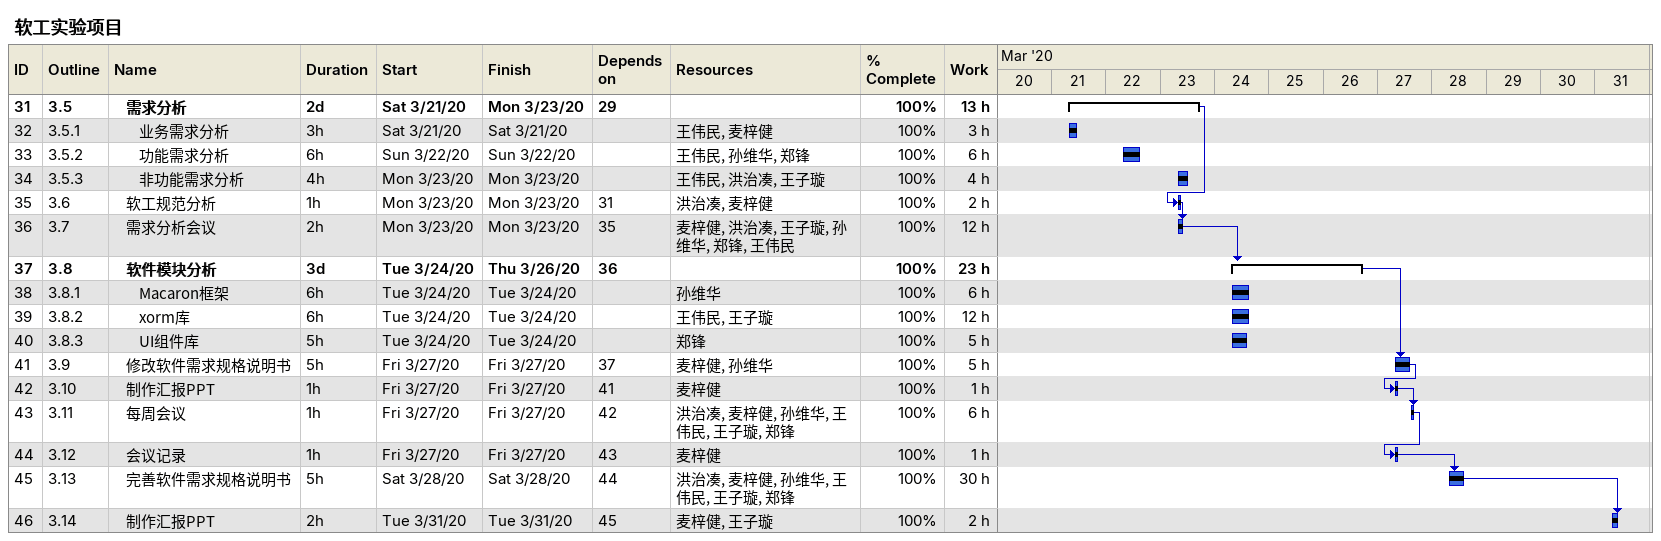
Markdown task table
软工实验项目

| ID | WBS | Task | Duration | Start | Finish | Predecessors | Resources | % complete | Work (h) |
|---|---|---|---|---|---|---|---|---|---|
| 31 | 3.5 | **需求分析** | 2d | 2020-03-21 | 2020-03-23 | 29 |  | 100 | 13 |
| 32 | 3.5.1 | 业务需求分析 | 3h | 2020-03-21 | 2020-03-21 |  | 王伟民, 麦梓健 | 100 | 3 |
| 33 | 3.5.2 | 功能需求分析 | 6h | 2020-03-22 | 2020-03-22 |  | 王伟民, 孙维华, 郑锋 | 100 | 6 |
| 34 | 3.5.3 | 非功能需求分析 | 4h | 2020-03-23 | 2020-03-23 |  | 王伟民, 洪治凑, 王子璇 | 100 | 4 |
| 35 | 3.6 | 软工规范分析 | 1h | 2020-03-23 | 2020-03-23 | 31 | 洪治凑, 麦梓健 | 100 | 2 |
| 36 | 3.7 | 需求分析会议 | 2h | 2020-03-23 | 2020-03-23 | 35 | 麦梓健, 洪治凑, 王子璇, 孙维华, 郑锋, 王伟民 | 100 | 12 |
| 37 | 3.8 | **软件模块分析** | 3d | 2020-03-24 | 2020-03-26 | 36 |  | 100 | 23 |
| 38 | 3.8.1 | Macaron框架 | 6h | 2020-03-24 | 2020-03-24 |  | 孙维华 | 100 | 6 |
| 39 | 3.8.2 | xorm库 | 6h | 2020-03-24 | 2020-03-24 |  | 王伟民, 王子璇 | 100 | 12 |
| 40 | 3.8.3 | UI组件库 | 5h | 2020-03-24 | 2020-03-24 |  | 郑锋 | 100 | 5 |
| 41 | 3.9 | 修改软件需求规格说明书 | 5h | 2020-03-27 | 2020-03-27 | 37 | 麦梓健, 孙维华 | 100 | 5 |
| 42 | 3.10 | 制作汇报PPT | 1h | 2020-03-27 | 2020-03-27 | 41 | 麦梓健 | 100 | 1 |
| 43 | 3.11 | 每周会议 | 1h | 2020-03-27 | 2020-03-27 | 42 | 洪治凑, 麦梓健, 孙维华, 王伟民, 王子璇, 郑锋 | 100 | 6 |
| 44 | 3.12 | 会议记录 | 1h | 2020-03-27 | 2020-03-27 | 43 | 麦梓健 | 100 | 1 |
| 45 | 3.13 | 完善软件需求规格说明书 | 5h | 2020-03-28 | 2020-03-28 | 44 | 洪治凑, 麦梓健, 孙维华, 王伟民, 王子璇, 郑锋 | 100 | 30 |
| 46 | 3.14 | 制作汇报PPT | 2h | 2020-03-31 | 2020-03-31 | 45 | 麦梓健, 王子璇 | 100 | 2 |
